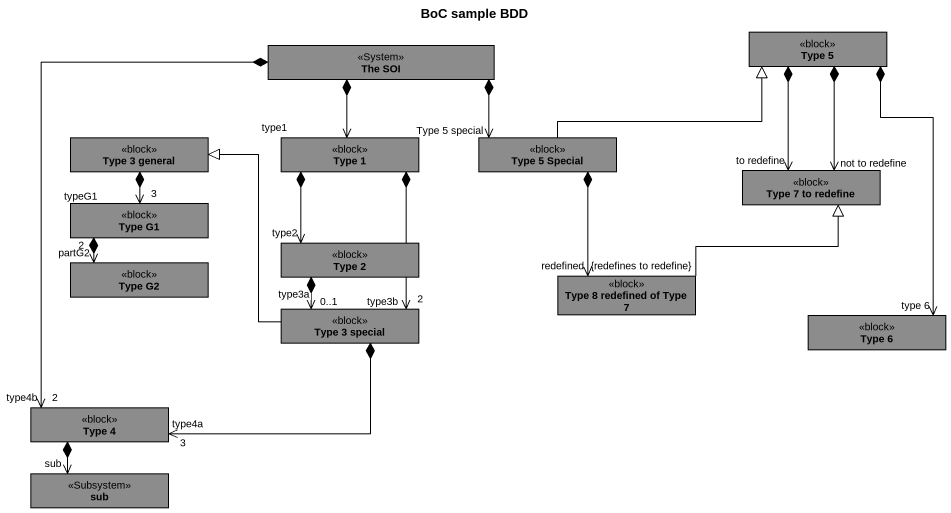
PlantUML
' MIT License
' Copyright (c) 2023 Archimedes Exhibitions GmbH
@startuml
title BoC sample BDD
hide circle
hide empty members
class "Type 5" as Type_5 <<block>> #8C8C8C
class "The SOI" as The_SOI <<System>> #8C8C8C
class "Type 3 general" as Type_3_general <<block>> #8C8C8C
class "Type 1" as Type_1 <<block>> #8C8C8C
class "Type 5 Special" as Type_5_Special <<block>> #8C8C8C
class "Type 7 to redefine" as Type_7_to_redefine <<block>> #8C8C8C
class "Type G1" as Type_G1 <<block>> #8C8C8C
class "Type 2" as Type_2 <<block>> #8C8C8C
class "Type G2" as Type_G2 <<block>> #8C8C8C
class "Type 8 redefined of Type 7" as Type_8_redefined_of_Type_7 <<block>> #8C8C8C
class "Type 3 special" as Type_3_special <<block>> #8C8C8C
class "Type 6" as Type_6 <<block>> #8C8C8C
class "Type 4" as Type_4 <<block>> #8C8C8C
class sub <<Subsystem>> #8C8C8C
Type_5 *--> "to redefine" Type_7_to_redefine
Type_5 *--> "not to redefine" Type_7_to_redefine
Type_5 *--> "type 6" Type_6
The_SOI *--> "type1" Type_1
The_SOI *-right-> "Type 5 special" Type_5_Special
The_SOI *--> "type4b\n2" Type_4
Type_3_general *--> "typeG1\n3" Type_G1
Type_1 *--> "type2" Type_2
Type_1 *--> "type3b\n2" Type_3_special
Type_5_Special -right-|> Type_5
Type_5_Special *--> "redefined\n{redefines to redefine}" Type_8_redefined_of_Type_7
Type_G1 *--> "partG2\n2" Type_G2
Type_2 *--> "type3a\n0..1" Type_3_special
Type_8_redefined_of_Type_7 -right-|> Type_7_to_redefine
Type_3_special -up-|> Type_3_general
Type_3_special *-left-> "type4a\n3" Type_4
Type_4 *--> "sub" sub
@enduml
